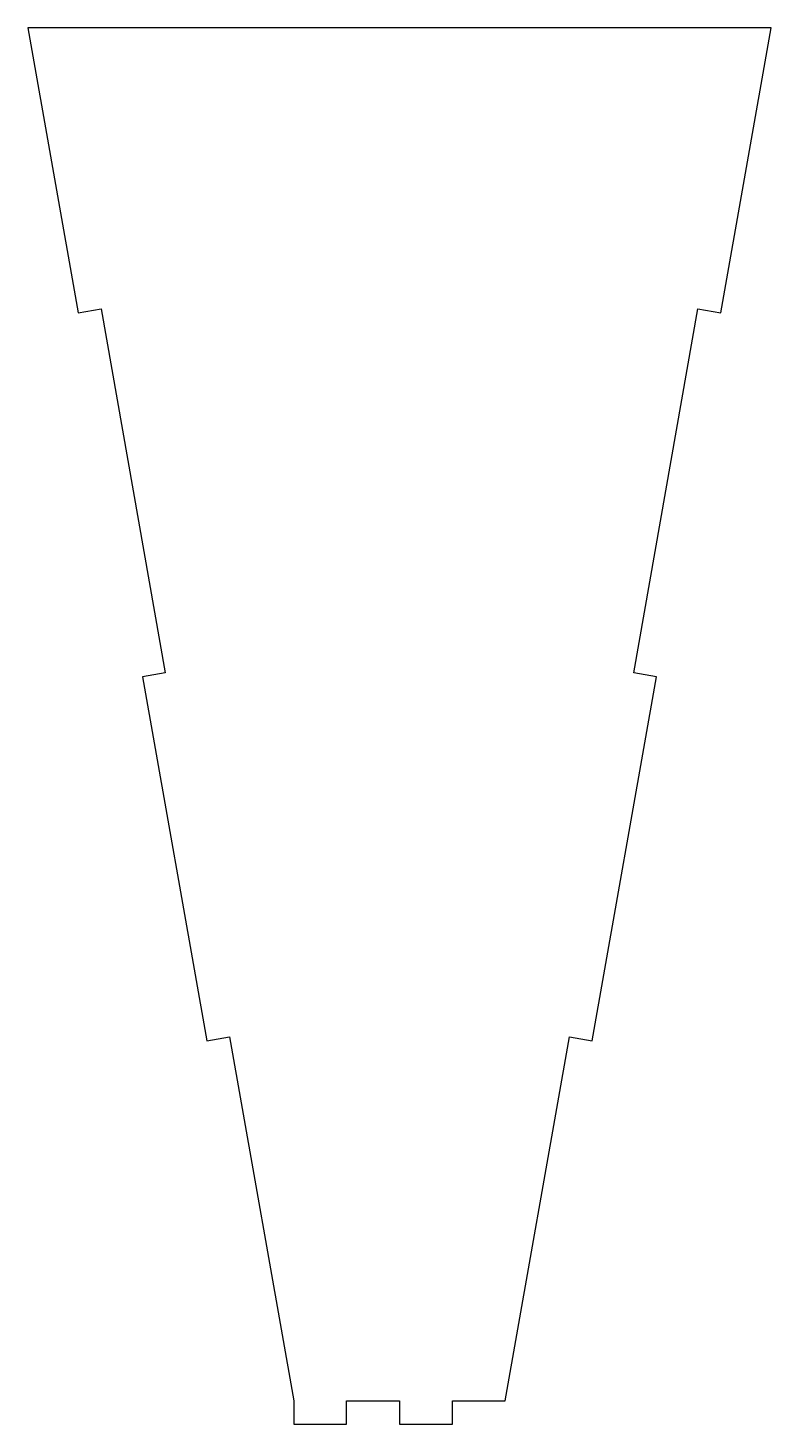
# Model space of a CAD drawing. Header units: metres. Extents: x -70 to 70, y -4 to 260.
import ezdxf

# ---------------------------------------------------------------- set-up
doc = ezdxf.new("R2010")
doc.units = ezdxf.units.M

msp = doc.modelspace()

# ---------------------------------------------------------------- linework, layer by layer
for p, q in [((70.3029, 260), (-70.3029, 260)), ((-70.3029, 260), (-60.7892, 206.046)), ((60.7893, 206.046), (70.3029, 260)), ((-60.7892, 206.046), (-56.4658, 206.808)), ((-56.4658, 206.808), (-44.3104, 137.871)), ((44.3104, 137.871), (56.4658, 206.808)), ((56.4658, 206.808), (60.7893, 206.046)), ((-44.3104, 137.871), (-48.6339, 137.109)), ((48.6339, 137.109), (44.3104, 137.871)), ((-48.6339, 137.109), (-36.4785, 68.1725)), ((36.4785, 68.1725), (48.6339, 137.109)), ((-36.4785, 68.1725), (-32.1551, 68.9348)), ((-32.1551, 68.9348), (-20, 0)), ((20, 0), (32.1551, 68.9348)), ((32.1551, 68.9348), (36.4785, 68.1725)), ((-20, 0), (-20, -4.39899)), ((-10, 0), (0, 0)), ((-10, -4.39899), (-10, 0)), ((0, 0), (0, -4.39899)), ((10, -4.39899), (10, 0)), ((10, 0), (20, 0)), ((-20, -4.39899), (-10, -4.39899)), ((0, -4.39899), (10, -4.39899))]:
    msp.add_line(p, q)

doc.saveas('drawing.dxf')
